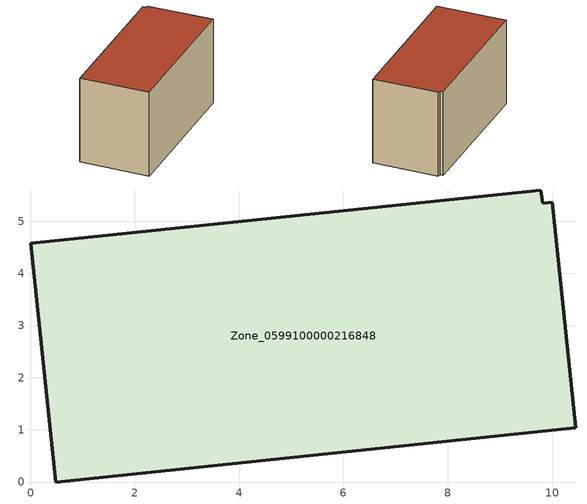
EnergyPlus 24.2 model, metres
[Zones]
Zone_0599100000216848
 floor ground (C_G): 9.82,5.35 10,5.36 10.46,1.04 0.49,0 0,4.58 9.78,5.6 z3
 wall outside (C_F): 0.49,0 10.46,1.04 10,5.36 9.82,5.35 9.78,5.6 0,4.58 0.49,0 z3:8.83
 roof outside (C_R): 10,5.36 9.82,5.35 9.78,5.6 0,4.58 0.49,0 10.46,1.04 z8.83
[BUILDING]
Pand.0599100000216848: North Axis=0; Terrain=City; Loads Convergence Tolerance Value=0.04; Temperature Convergence Tolerance Value=0.4; Solar Distribution=FullExterior; Maximum Number of Warmup Days=25; Minimum Number of Warmup Days=1
[Site:Location]
Rotterdam.The.Hague.AP_ZH_NLD Design_Conditions: Latitude=51.96; Longitude=4.45; Time Zone=1; Elevation=-4.5
[SITE:GROUNDTEMPERATURE:BUILDINGSURFACE]
18, 18, 18, 18, 18, 18, 18, 18, 18, 18, 18, 18
[MATERIAL] Thermal Absorptance=0.9; Solar Absorptance=0.7; Visible Absorptance=0.7
Name | Roughness | Thickness | Conductivity | Density | Specific Heat
G.TI.1946-1964 | MediumSmooth | 0.15 | 1 | 540 | 1210
F.TI.1946-1964 | Rough | 0.3 | 0.857143 | 1920 | 840
R.TI.1946-1964 | MediumRough | 0.2 | 0.277778 | 1500 | 1000
[CONSTRUCTION]
C_G: G.TI.1946-1964
C_F: F.TI.1946-1964
C_R: R.TI.1946-1964
[ZONE]
Zone_0599100000216848: Type=1; Multiplier=1; Ceiling Height=Autocalculate; Volume=Autocalculate; Floor Area=autocalculate; Part of Total Floor Area=Yes
[ZONEINFILTRATION:DESIGNFLOWRATE]
Infil_Zone_0599100000216848: Zone or ZoneList or Space or SpaceList=Zone_0599100000216848; Schedule=AlwaysOn; Design Flow Rate Calculation Method=Flow/Area; Flow Rate per Floor Area=0.003; Constant Term Coefficient=1; Temperature Term Coefficient=0; Velocity Term Coefficient=0; Velocity Squared Term Coefficient=0
[HVACTEMPLATE:ZONE:IDEALLOADSAIRSYSTEM]
Zone_0599100000216848: Maximum Heating Supply Air Temperature=50; Minimum Cooling Supply Air Temperature=13; Maximum Heating Supply Air Humidity Ratio=0.0156; Minimum Cooling Supply Air Humidity Ratio=0.0077; Heating Limit=NoLimit; Cooling Limit=NoLimit; Dehumidification Control Type=ConstantSensibleHeatRatio; Cooling Sensible Heat Ratio=0.7; Dehumidification Setpoint=60; Humidification Control Type=None; Humidification Setpoint=30; Outdoor Air Method=None; Outdoor Air Flow Rate per Person=0.00944; Outdoor Air Flow Rate per Zone Floor Area=0; Outdoor Air Flow Rate per Zone=0; Demand Controlled Ventilation Type=None; Outdoor Air Economizer Type=NoEconomizer; Heat Recovery Type=None; Sensible Heat Recovery Effectiveness=0.7; Latent Heat Recovery Effectiveness=0.65
[ZONECONTROL:THERMOSTAT]
ThermostatControl_Zone_0599100000216848: Zone or ZoneList=Zone_0599100000216848; Control Type Schedule=DualSetpointControlType; Control 1=Thermostat_Zone_0599100000216848; Temperature Difference Between Cutout And Setpoint=0
[THERMOSTATSETPOINT:DUALSETPOINT]
Thermostat_Zone_0599100000216848: Heating Setpoint Temperature Schedule=HeatingSetpoint_Zone_0599100000216848; Cooling Setpoint Temperature Schedule=CoolingSetpoint_Zone_0599100000216848
[SCHEDULE:COMPACT]
HeatingSetpoint_Zone_0599100000216848: Through: 12/31, For: AllDays, Until: 24:00, 21
CoolingSetpoint_Zone_0599100000216848: Through: 12/31, For: AllDays, Until: 24:00, 24
DualSetpointControlType: Through: 12/31, For: AllDays, Until: 24:00, 4
AlwaysOn: Through: 12/31, For: AllDays, Until: 24:00, 1
